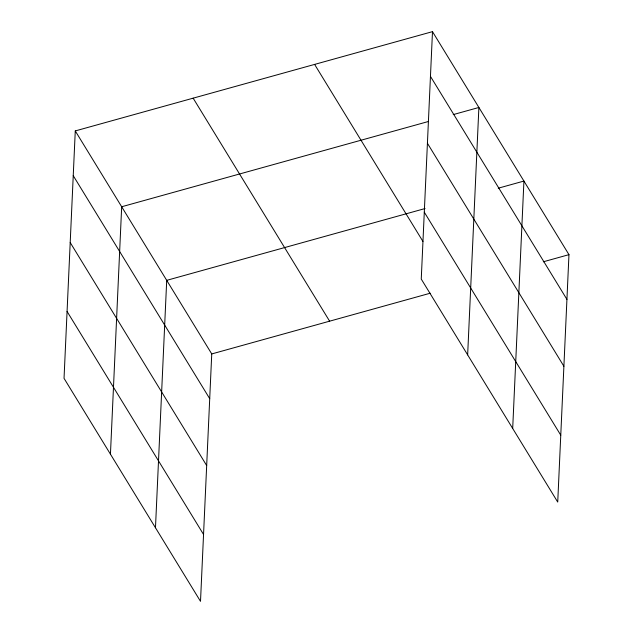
<?xml version="1.0" encoding="UTF-8"?>
<svg xmlns="http://www.w3.org/2000/svg" width="633" height="633" viewBox="0 0 633 633"><rect width="100%" height="100%" fill="white"/><g stroke="black" fill="none" stroke-linecap="round" stroke-linejoin="round"><path stroke-width="0.95" d="M75.272 130.928L64.036 378.344L200.511 601.35L211.746 353.934L75.272 130.928L432.489 31.65L568.964 254.656L557.728 502.072L421.254 279.066L432.489 31.65M110.443 454.17L121.678 206.754L428.501 121.473M155.473 527.756L166.708 280.348L425.06 208.542M467.652 354.884L478.888 107.475L453.22 114.605M512.69 428.478L523.926 181.062L498.258 188.199M211.746 353.934L430.211 293.221M543.296 261.793L568.964 254.656M430.456 76.387L566.931 299.393M427.417 143.272L563.892 366.278M424.292 212.182L560.767 435.188M314.609 64.416L422.931 241.426M193.152 98.17L329.627 321.176M73.238 175.673L209.721 398.679M70.208 242.55L206.682 465.556M67.074 311.46L203.549 534.466"/></g></svg>
